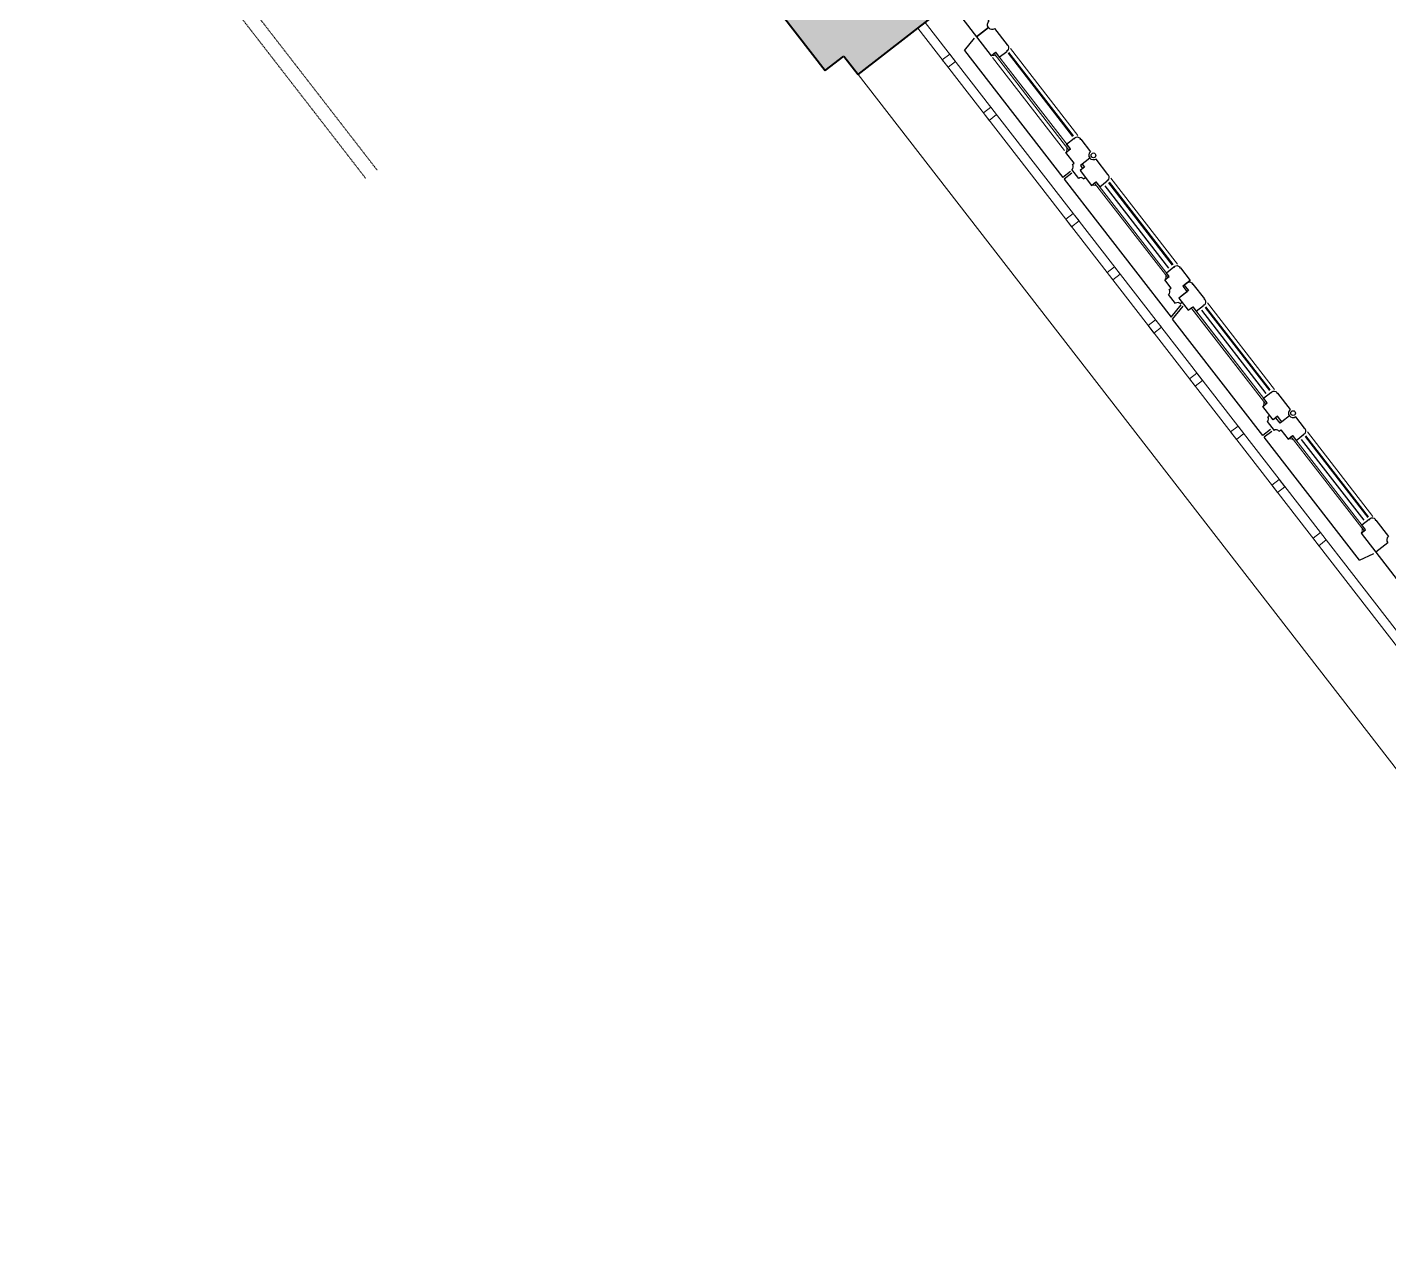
# Model space of a CAD drawing. Header units: millimetres. Extents: x 8884 to 18446, y 10737 to 16556.
# Drawn here: x 10323.8 to 10613.9, y 13797.9 to 14057.8 of the extents above; entities that cross this region are included whole.
import ezdxf

# ---------------------------------------------------------------- set-up
doc = ezdxf.new("R2010")
doc.units = ezdxf.units.MM
doc.linetypes.add('DOT2', pattern=[3.175, 0, -3.175])
doc.linetypes.add('DUZ', pattern=[0])
for name, color, linetype, lineweight in [('ozgun_duvar', 251, 'DUZ', 9), ('t_grns_018', 152, 'Continuous', 18), ('TRS-DVR-OZGN', 192, 'Continuous', 40), ('TRS-GRN-0.00', 221, 'Continuous', 0), ('TRS-GRN-0.05', 191, 'Continuous', 5), ('TRS-GRN-0.09', 197, 'Continuous', 9), ('TRS-GRN-0.13', 153, 'Continuous', 13), ('TRS-GRN-0.25', 54, 'Continuous', 25)]:
    doc.layers.add(name, color=color, linetype=linetype, lineweight=lineweight)

msp = doc.modelspace()

# ---------------------------------------------------------------- hatches: boundary and pattern name
at = {"layer": 'ozgun_duvar'}
h = msp.add_hatch(dxfattribs=at)
h.set_pattern_fill('DOTS', color=256, scale=0.4, style=0)
h.set_pattern_definition([(0, (19999.1183, 8091.67544), (0.3175, 0.635), [0, -0.635])])
h.paths.add_polyline_path([(10493.87, 14148.93), (10497.17, 14144.67), (10502.88, 14148.99), (10550.64, 14086.26), (10517.06, 14060.24), (10507.95, 14053.19), (10500.84, 14047.68), (10497.78, 14051.63), (10493.83, 14048.57), (10445.14, 14111.41), (10449.09, 14114.48), (10446.03, 14118.43), (10455.12, 14125.47), (10458.3, 14121.37), (10493.87, 14148.93), (10497.19, 14144.68)])

# ---------------------------------------------------------------- linework, layer by layer
at = {"layer": 't_grns_018'}
msp.add_line((10694.38, 13797.88), (10500.84, 14047.68), dxfattribs=at)
at = {"layer": 'TRS-DVR-OZGN'}
for p, q in [((10445.14, 14111.41), (10493.83, 14048.57)), ((10493.83, 14048.57), (10497.78, 14051.63)), ((10497.78, 14051.63), (10500.84, 14047.68))]:
    msp.add_line(p, q, dxfattribs=at)
msp.add_lwpolyline([(10500.84, 14047.68), (10517.06, 14060.24)], dxfattribs=at)
at = {"layer": 'TRS-GRN-0.00'}
for p, q in [((10513.57, 14057.54), (10707.11, 13807.74)), ((10515.15, 14058.76), (10708.69, 13808.97))]:
    msp.add_line(p, q, dxfattribs=at)
at = {"layer": 'TRS-GRN-0.05'}
for p, q in [((10530.12, 14052.43), (10529.8, 14052.19)), ((10545.75, 14031.6), (10529.8, 14052.19)), ((10546.07, 14031.84), (10530.12, 14052.43)), ((10546.07, 14031.84), (10545.75, 14031.6)), ((10551.21, 14024.56), (10566.81, 14004.42)), ((10551.52, 14024.81), (10567.13, 14004.66)), ((10566.81, 14004.42), (10566.18, 14003.93)), ((10566.81, 14004.42), (10566.18, 14003.93)), ((10571.83, 13997.94), (10587.7, 13977.46)), ((10571.83, 13997.94), (10587.7, 13977.46)), ((10587.7, 13977.46), (10571.96, 13997.78)), ((10572.15, 13998.18), (10588.01, 13977.71)), ((10572.15, 13998.18), (10588.01, 13977.71)), ((10588.01, 13977.71), (10572.27, 13998.02)), ((10608.64, 13950.43), (10593.09, 13970.51)), ((10608.96, 13950.67), (10593.4, 13970.75))]:
    msp.add_line(p, q, dxfattribs=at)
at = {"layer": 'TRS-GRN-0.09', "linetype": 'DOT2', "ltscale": 0.01}
for p, q in [((10323.78, 14118.66, -33.18), (10395.94, 14025.51, -33.18)), ((10326.15, 14120.49, -33.18), (10398.32, 14027.35, -33.18))]:
    msp.add_line(p, q, dxfattribs=at)
at = {"layer": 'TRS-GRN-0.09'}
for p, q in [((10532.8, 14052.23), (10546.55, 14034.49)), ((10532.98, 14052.37), (10546.73, 14034.63)), ((10554.2, 14024.61), (10567.79, 14007.07)), ((10554.38, 14024.75), (10567.97, 14007.21)), ((10574.77, 13998.06), (10588.49, 13980.36)), ((10574.95, 13998.2), (10588.67, 13980.49)), ((10609.44, 13953.32), (10596.09, 13970.55)), ((10609.61, 13953.46), (10596.26, 13970.69))]:
    msp.add_line(p, q, dxfattribs=at)
for points in [[(10518.76, 14050.83), (10520.35, 14052.06), (10521.57, 14050.48), (10519.99, 14049.25)], [(10527.54, 14039.5), (10529.12, 14040.73), (10530.35, 14039.15), (10528.77, 14037.92)], [(10545.1, 14016.84), (10546.68, 14018.07), (10547.91, 14016.48), (10546.33, 14015.26)], [(10553.88, 14005.51), (10555.46, 14006.74), (10556.68, 14005.15), (10555.1, 14003.93)], [(10562.66, 13994.18), (10564.24, 13995.4), (10565.46, 13993.82), (10563.88, 13992.6)], [(10571.44, 13982.85), (10573.02, 13984.07), (10574.24, 13982.49), (10572.66, 13981.27)], [(10580.21, 13971.52), (10581.8, 13972.74), (10583.02, 13971.16), (10581.44, 13969.94)], [(10588.99, 13960.19), (10590.57, 13961.41), (10591.8, 13959.83), (10590.22, 13958.61)], [(10597.77, 13948.86), (10599.35, 13950.08), (10600.58, 13948.5), (10599, 13947.28)]]:
    msp.add_lwpolyline(points, close=True, dxfattribs=at)
for centre, start, end in [((10529.59, 14050.51), 56.0539, 109.4811), ((10544.08, 14031.81), 326.0539, 19.4811), ((10550.99, 14022.89), 56.0539, 109.4811), ((10565.14, 14004.63), 326.0539, 19.4811), ((10586.02, 13977.68), 326.0539, 19.4811), ((10592.87, 13968.83), 56.0539, 109.4811), ((10606.97, 13950.64), 326.0539, 19.4811)]:
    msp.add_arc(centre, 1.26, start, end, dxfattribs=at)
at = {"layer": 'TRS-GRN-0.13'}
for p, q in [((10547.64, 14034.71), (10533.29, 14053.24)), ((10529.48, 14051.3), (10544.81, 14031.5)), ((10568.89, 14007.29), (10554.69, 14025.62)), ((10589.59, 13980.57), (10575.26, 13999.07)), ((10596.57, 13971.56), (10610.53, 13953.54))]:
    msp.add_line(p, q, dxfattribs=at)
at = {"layer": 'TRS-GRN-0.25'}
for p, q in [((10523.51, 14052.79), (10525.65, 14055.42)), ((10523.51, 14052.79), (10544.44, 14025.78)), ((10530.12, 14052.43), (10530.91, 14051.4)), ((10546.5, 14028.51), (10546.9, 14028.82)), ((10546.06, 14027.03), (10544.44, 14025.78)), ((10546.37, 14026.64), (10544.75, 14025.38)), ((10544.75, 14025.38), (10567.52, 13995.99)), ((10548.89, 14025.43), (10549.29, 14025.73)), ((10553.41, 14024), (10567, 14006.46)), ((10567.13, 14004.66), (10566.52, 14005.45)), ((10567.13, 14001.88), (10567.53, 14002.19)), ((10570.32, 14002.83), (10571.24, 14001.65)), ((10571.24, 14001.65), (10569.18, 14000.06)), ((10567.52, 13995.99), (10569.68, 13998.64)), ((10567.84, 13995.58), (10570.07, 13998.32)), ((10573.98, 13997.45), (10587.7, 13979.74)), ((10587.06, 13970.77), (10567.84, 13995.58)), ((10588.14, 13974.77), (10588.53, 13975.08)), ((10588.68, 13972.03), (10587.06, 13970.77)), ((10588.99, 13971.63), (10587.37, 13970.38)), ((10607.66, 13944.19), (10587.37, 13970.38)), ((10590.53, 13971.69), (10590.92, 13971.99)), ((10608.65, 13952.71), (10595.3, 13969.94)), ((10608.96, 13950.67), (10608.16, 13951.7)), ((10607.66, 13944.19), (10610.74, 13945.6))]:
    msp.add_line(p, q, dxfattribs=at)
for points in [[(10526.05, 14055.73), (10528.61, 14057.72, -0.414213), (10528.79, 14059.12), (10523.85, 14065.5)], [(10530.91, 14051.4), (10532.5, 14052.63, -0.873843), (10532.63, 14052.77, 0.095094), (10532.67, 14052.77, 0.396063), (10532.81, 14053.85, 0.095094), (10532.77, 14053.86, -0.873843), (10532.67, 14054.03), (10529.98, 14057.51)], [(10546.9, 14028.82), (10545.12, 14031.11), (10546.07, 14031.84), (10545.27, 14032.87), (10546.85, 14034.1, 0.873843), (10547.03, 14034.2, -0.095094), (10547.03, 14034.23, -0.396063), (10548.12, 14034.1, -0.095094), (10548.12, 14034.06, 0.873843), (10548.26, 14033.92), (10550.34, 14031.23, 0.400158), (10550.2, 14029.86), (10548.19, 14028.3), (10548.68, 14027.66), (10548.12, 14027.24)], [(10566.52, 14005.45), (10568.1, 14006.68, 0.873843), (10568.27, 14006.78, -0.095094), (10568.27, 14006.82, -0.396063), (10569.36, 14006.68, -0.095094), (10569.36, 14006.64, 0.873843), (10569.5, 14006.5), (10571.58, 14003.81), (10570, 14002.59), (10570.92, 14001.4), (10569.18, 14000.06), (10569.91, 13999.11), (10569.52, 13998.8)], [(10570.79, 14003.2), (10570.32, 14002.83), (10571.24, 14001.65), (10569.18, 14000.06), (10571.2, 13997.45), (10572.15, 13998.18), (10572.88, 13997.23), (10574.47, 13998.46, -0.873843), (10574.6, 13998.6, 0.095094), (10574.64, 13998.6, 0.396063), (10574.78, 13999.68, 0.095094), (10574.74, 13999.69, -0.873843), (10574.64, 13999.86)], [(10570.32, 14002.83), (10570.79, 14003.2, 0.873843), (10570.96, 14003.3, -0.095094), (10570.97, 14003.34, -0.396063), (10572.06, 14003.2, -0.095094), (10572.05, 14003.16, 0.873843), (10572.19, 14003.02), (10574.64, 13999.86)], [(10590.92, 13971.99), (10592.45, 13970.02), (10593.4, 13970.75), (10594.2, 13969.72), (10595.78, 13970.95, -0.873843), (10595.92, 13971.09, 0.095094), (10595.96, 13971.09, 0.396063), (10596.09, 13972.17, 0.095094), (10596.06, 13972.18, -0.873843), (10595.96, 13972.35), (10594.12, 13974.72, -0.400158), (10592.75, 13974.93), (10591.14, 13973.68), (10590.74, 13973.37), (10589.82, 13974.56), (10589.27, 13974.13)], [(10608.16, 13951.7), (10609.74, 13952.92, 0.873843), (10609.91, 13953.02, -0.095094), (10609.92, 13953.06, -0.396063), (10611.01, 13952.92, -0.095094), (10611.01, 13952.89, 0.873843), (10611.15, 13952.75), (10613.84, 13949.27)]]:
    msp.add_lwpolyline(points, format="xyb", dxfattribs=at)
for points in [[(10520.49, 14062.9), (10529.17, 14051.7), (10530.12, 14052.43)], [(10528.61, 14057.72), (10526.05, 14055.73)], [(10547.84, 14025.56), (10546.37, 14027.46)], [(10567.53, 14002.19), (10566.18, 14003.93), (10567.13, 14004.66)], [(10568.47, 13998.93), (10567, 14000.83)], [(10588, 13973.72), (10589.47, 13971.82)], [(10608.01, 13949.94), (10608.96, 13950.67)], [(10608.01, 13949.94), (10626.81, 13925.67), (10627.76, 13926.4)], [(10613.7, 13947.89), (10611.13, 13945.91)]]:
    msp.add_lwpolyline(points, dxfattribs=at)
for points in [[(10554.21, 14026.23, 0.095094), (10554.17, 14026.24, -0.873843), (10554.08, 14026.41), (10551.56, 14029.65, -0.400158), (10550.2, 14029.86), (10548.58, 14028.6), (10549.07, 14027.97), (10548.12, 14027.24), (10550.57, 14024.07), (10551.52, 14024.81), (10552.32, 14023.78), (10553.9, 14025.01, -0.873843), (10554.04, 14025.15, 0.095094), (10554.08, 14025.14, 0.396063)], [(10590.06, 13979.96, -0.095094), (10590.06, 13979.92, 0.873843), (10590.2, 13979.78), (10592.9, 13976.3, 0.400158), (10592.75, 13974.93), (10591.14, 13973.68), (10590.22, 13974.86), (10589.27, 13974.13), (10587.06, 13976.97), (10588.01, 13977.71), (10587.22, 13978.74), (10588.8, 13979.96, 0.873843), (10588.97, 13980.06, -0.095094), (10588.98, 13980.1, -0.396063)]]:
    msp.add_lwpolyline(points, format="xyb", close=True, dxfattribs=at)
for centre in [(10550.99, 14030.47), (10593.54, 13975.54)]:
    msp.add_circle(centre, 0.5, dxfattribs=at)
for centre, radius, start, end in [((10529.4, 14058.33), 1, 217.8107, 305.0476), ((10545.91, 14028.05), 0.75, 307.7675, 37.7675), ((10548.3, 14024.97), 0.75, 37.7675, 127.7675), ((10566.54, 14001.42), 0.75, 307.7675, 37.7675), ((10568.93, 13998.34), 0.75, 37.7675, 127.7675), ((10587.55, 13974.31), 0.75, 307.7675, 37.7675), ((10589.93, 13971.23), 0.75, 37.7675, 127.7675), ((10614.49, 13948.51), 1, 130.4874, 217.7243)]:
    msp.add_arc(centre, radius, start, end, dxfattribs=at)

doc.saveas('drawing.dxf')
